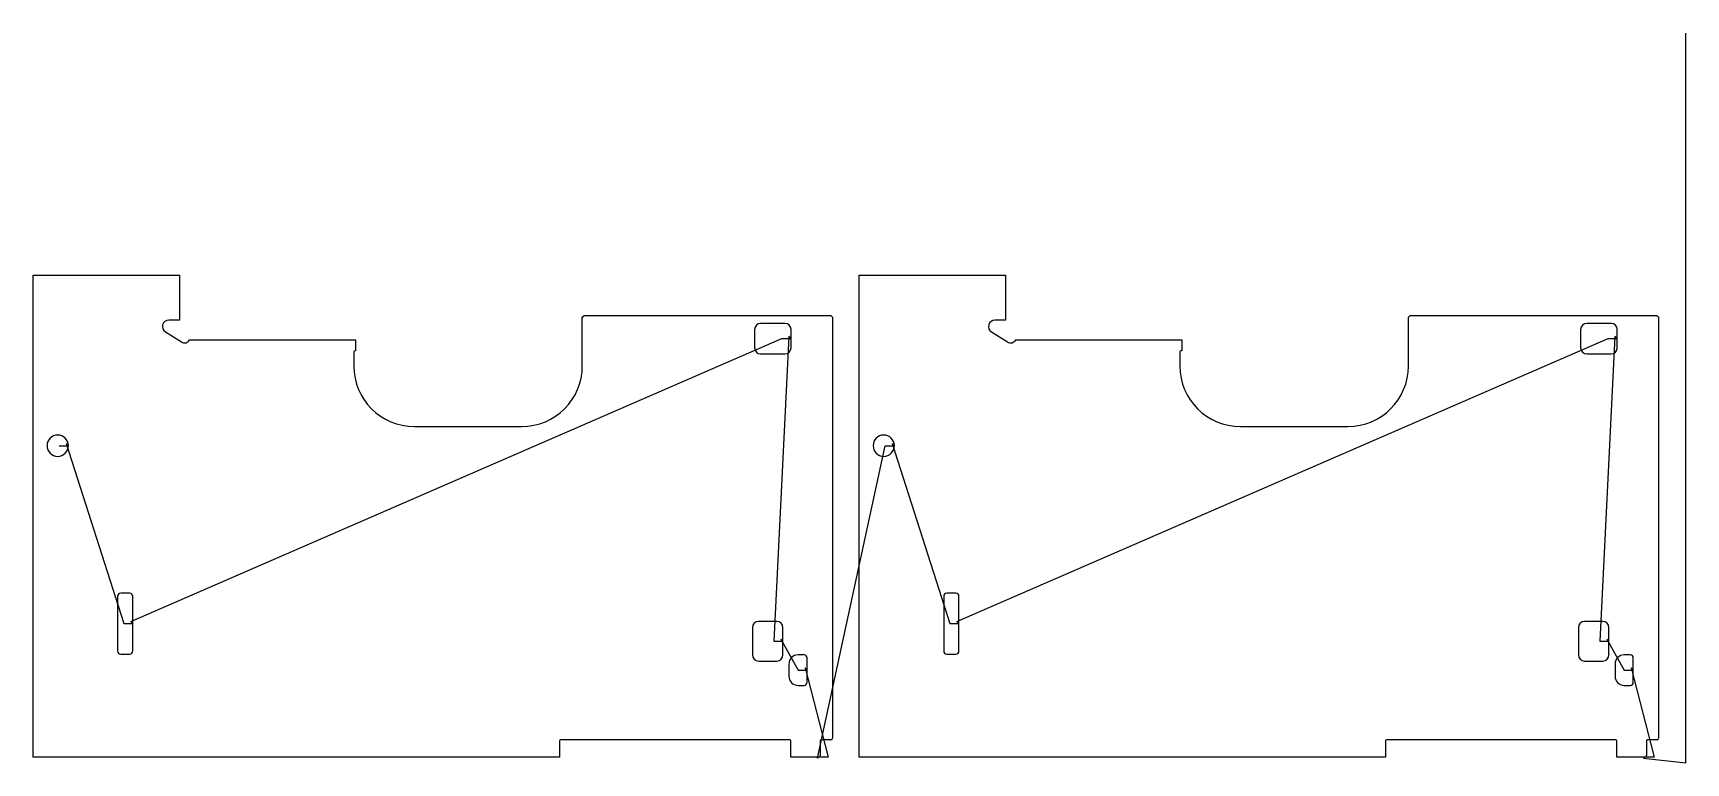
# Model space of a CAD drawing. Header units: metres. Extents: x 497 to 5929, y 0 to 2400.
import ezdxf

# ---------------------------------------------------------------- set-up
doc = ezdxf.new("R2010")
doc.units = ezdxf.units.M

msp = doc.modelspace()

# ---------------------------------------------------------------- linework, layer by layer
at = {"layer": 'TOOL_0'}
for p, q in [((5928.537, 2399.002), (5928.537, 2400.002)), ((5928.537, 1.002), (5928.537, 2399.002)), ((496.789, 19.181), (496.789, 1604.181)), ((496.789, 1604.181), (977.789, 1604.181)), ((977.789, 1604.181), (977.789, 1456.181)), ((3211.464, 19.182), (3211.464, 1604.182)), ((3211.464, 1604.182), (3692.464, 1604.182)), ((3692.464, 1604.182), (3692.464, 1456.182)), ((2301.79, 1465.596), (2307.376, 1471.182)), ((2307.376, 1471.182), (3118.204, 1471.182)), ((3118.204, 1471.182), (3123.79, 1465.596)), ((5016.465, 1465.597), (5022.051, 1471.183)), ((5022.051, 1471.183), (5832.879, 1471.183)), ((5832.879, 1471.183), (5838.465, 1465.597)), ((931.576, 1417.426), (984.261, 1384.153)), ((977.789, 1456.181), (942.789, 1456.181)), ((2301.79, 1305.181), (2301.79, 1465.596)), ((2867.789, 1425.181), (2867.789, 1365.181)), ((2967.789, 1445.181), (2887.789, 1445.181)), ((2987.789, 1395.181), (2987.789, 1425.181)), ((3123.79, 1465.596), (3123.79, 81.182)), ((3646.251, 1417.427), (3698.936, 1384.154)), ((3692.464, 1456.182), (3657.464, 1456.182)), ((5016.465, 1305.182), (5016.465, 1465.597)), ((5582.464, 1425.182), (5582.464, 1365.182)), ((5682.464, 1445.182), (5602.464, 1445.182)), ((5702.464, 1395.182), (5702.464, 1425.182)), ((5838.465, 1465.597), (5838.465, 81.183)), ((817.718, 465.252), (2957.789, 1395.181)), ((1011.381, 1391.682), (1556.79, 1391.682)), ((1556.79, 1391.682), (1556.79, 1354.682)), ((2980.718, 1402.252), (2930.789, 400.181)), ((2957.789, 1395.181), (2987.789, 1395.181)), ((2987.789, 1395.181), (2980.718, 1402.252)), ((2987.789, 1365.181), (2987.789, 1395.181)), ((3532.393, 465.253), (5672.464, 1395.182)), ((3726.056, 1391.683), (4271.465, 1391.683)), ((4271.465, 1391.683), (4271.465, 1354.683)), ((5695.393, 1402.253), (5645.464, 400.182)), ((5672.464, 1395.182), (5702.464, 1395.182)), ((5702.464, 1395.182), (5695.393, 1402.253)), ((5702.464, 1365.182), (5702.464, 1395.182)), ((1550.79, 1351.682), (1550.79, 1305.182)), ((1556.79, 1354.682), (1553.79, 1354.682)), ((2887.789, 1345.181), (2967.789, 1345.181)), ((4265.465, 1351.683), (4265.465, 1305.183)), ((4271.465, 1354.683), (4268.465, 1354.683)), ((5602.464, 1345.182), (5682.464, 1345.182)), ((1749.79, 1106.182), (2102.79, 1106.182)), ((4464.465, 1106.183), (4817.465, 1106.183)), ((582.789, 1043.181), (612.789, 1043.181)), ((612.789, 1043.181), (605.718, 1050.252)), ((605.718, 1050.252), (794.789, 458.181)), ((3074.878, 15.937), (3297.464, 1043.182)), ((3297.464, 1043.182), (3327.464, 1043.182)), ((3327.464, 1043.182), (3320.393, 1050.253)), ((3320.393, 1050.253), (3509.464, 458.182)), ((774.789, 548.181), (774.789, 368.181)), ((814.789, 558.181), (784.789, 558.181)), ((824.789, 458.181), (824.789, 548.181)), ((3489.464, 548.182), (3489.464, 368.182)), ((3529.464, 558.182), (3499.464, 558.182)), ((3539.464, 458.182), (3539.464, 548.182)), ((794.789, 458.181), (824.789, 458.181)), ((824.789, 458.181), (817.718, 465.252)), ((824.789, 368.181), (824.789, 458.181)), ((2860.789, 445.181), (2860.789, 355.181)), ((2940.789, 465.181), (2880.789, 465.181)), ((2960.789, 400.181), (2960.789, 445.181)), ((3509.464, 458.182), (3539.464, 458.182)), ((3539.464, 458.182), (3532.393, 465.253)), ((3539.464, 368.182), (3539.464, 458.182)), ((5575.464, 445.182), (5575.464, 355.182)), ((5655.464, 465.182), (5595.464, 465.182)), ((5675.464, 400.182), (5675.464, 445.182)), ((2930.789, 400.181), (2960.789, 400.181)), ((2960.789, 400.181), (2953.718, 407.252)), ((2953.718, 407.252), (3010.789, 305.181)), ((2960.789, 355.181), (2960.789, 400.181)), ((5645.464, 400.182), (5675.464, 400.182)), ((5675.464, 400.182), (5668.393, 407.253)), ((5668.393, 407.253), (5725.464, 305.182)), ((5675.464, 355.182), (5675.464, 400.182)), ((784.789, 358.181), (814.789, 358.181)), ((2880.789, 335.181), (2940.789, 335.181)), ((3030.789, 355.181), (3010.789, 355.181)), ((3040.789, 305.181), (3040.789, 345.181)), ((3499.464, 358.182), (3529.464, 358.182)), ((5595.464, 335.182), (5655.464, 335.182)), ((5745.464, 355.182), (5725.464, 355.182)), ((5755.464, 305.182), (5755.464, 345.182)), ((2980.789, 325.181), (2980.789, 285.181)), ((3010.789, 305.181), (3040.789, 305.181)), ((3040.789, 305.181), (3033.718, 312.252)), ((3033.718, 312.252), (3109.67, 19.181)), ((3040.789, 265.181), (3040.789, 305.181)), ((5695.464, 325.182), (5695.464, 285.182)), ((5725.464, 305.182), (5755.464, 305.182)), ((5755.464, 305.182), (5748.393, 312.253)), ((5748.393, 312.253), (5824.345, 19.182)), ((5755.464, 265.182), (5755.464, 305.182)), ((3010.789, 255.181), (3030.789, 255.181)), ((5725.464, 255.182), (5745.464, 255.182)), ((2226.789, 73.181), (2226.789, 19.181)), ((2983.789, 76.181), (2229.789, 76.181)), ((2986.789, 19.181), (2986.789, 73.181)), ((3083.79, 73.182), (3083.79, 24.182)), ((3118.79, 76.182), (3086.79, 76.182)), ((4941.464, 73.182), (4941.464, 19.182)), ((5698.464, 76.182), (4944.464, 76.182)), ((5701.464, 19.182), (5701.464, 73.182)), ((5798.465, 73.183), (5798.465, 24.183)), ((5833.465, 76.183), (5801.465, 76.183)), ((2226.789, 19.181), (496.789, 19.181)), ((3078.789, 19.181), (2986.789, 19.181)), ((3078.79, 19.182), (3074.878, 15.937)), ((3109.67, 19.181), (3078.789, 19.181)), ((4941.464, 19.182), (3211.464, 19.182)), ((5793.464, 19.182), (5701.464, 19.182)), ((5793.465, 19.183), (5789.553, 15.938)), ((5789.553, 15.938), (5928.537, 0.002)), ((5824.345, 19.182), (5793.464, 19.182)), ((5928.537, 0.002), (5928.537, 1.002)), ((5928.537, 1.002), (5928.537, 0.002)), ((5928.537, 0.002), (5928.537, 1.002))]:
    msp.add_line(p, q, dxfattribs=at)
for centre, radius, start, end in [((942.789, 1435.181), 21, 90, 237.725934), ((2887.789, 1425.181), 20, 90, 180), ((2967.789, 1425.181), 20, 0, 90), ((3657.464, 1435.182), 21, 90, 237.725934), ((5602.464, 1425.182), 20, 90, 180), ((5682.464, 1425.182), 20, 0, 90), ((994.407, 1400.217), 19, 237.723551, 333.305476), ((2887.789, 1365.181), 20, 180, 270), ((2967.789, 1365.181), 20, 270, 0), ((3709.082, 1400.218), 19, 237.723551, 333.305476), ((5602.464, 1365.182), 20, 180, 270), ((5682.464, 1365.182), 20, 270, 0), ((1553.79, 1351.682), 3, 90, 180), ((1749.79, 1305.182), 199, 180, 270), ((2102.79, 1305.182), 199, 270, 359.999712), ((4268.465, 1351.683), 3, 90, 180), ((4464.465, 1305.183), 199, 180, 270), ((4817.465, 1305.183), 199, 270, 359.999712), ((577.789, 1043.181), 35, 0, 180), ((577.789, 1043.181), 35, 180, 0), ((3292.464, 1043.182), 35, 0, 180), ((3292.464, 1043.182), 35, 180, 0), ((784.789, 548.181), 10, 90, 180), ((814.789, 548.181), 10, 0, 90), ((3499.464, 548.182), 10, 90, 180), ((3529.464, 548.182), 10, 0, 90), ((2880.789, 445.181), 20, 90, 180), ((2940.789, 445.181), 20, 0, 90), ((5595.464, 445.182), 20, 90, 180), ((5655.464, 445.182), 20, 0, 90), ((784.789, 368.181), 10, 180, 270), ((814.789, 368.181), 10, 270, 0), ((2880.789, 355.181), 20, 180, 270), ((2940.789, 355.181), 20, 270, 0), ((3010.789, 325.181), 30, 90, 180), ((3030.789, 345.181), 10, 0, 90), ((3499.464, 368.182), 10, 180, 270), ((3529.464, 368.182), 10, 270, 0), ((5595.464, 355.182), 20, 180, 270), ((5655.464, 355.182), 20, 270, 0), ((5725.464, 325.182), 30, 90, 180), ((5745.464, 345.182), 10, 0, 90), ((3010.789, 285.181), 30, 180, 270), ((5725.464, 285.182), 30, 180, 270), ((3030.789, 265.181), 10, 270, 0), ((5745.464, 265.182), 10, 270, 0), ((2229.789, 73.181), 3, 90, 180), ((2983.789, 73.181), 3, 0, 90), ((3086.79, 73.182), 3, 90, 180), ((3118.79, 81.182), 5, 270, 0), ((4944.464, 73.182), 3, 90, 180), ((5698.464, 73.182), 3, 0, 90), ((5801.465, 73.183), 3, 90, 180), ((5833.465, 81.183), 5, 270, 0), ((3078.79, 24.182), 5, 270, 0), ((5793.465, 24.183), 5, 270, 0)]:
    msp.add_arc(centre, radius, start, end, dxfattribs=at)

doc.saveas('drawing.dxf')
